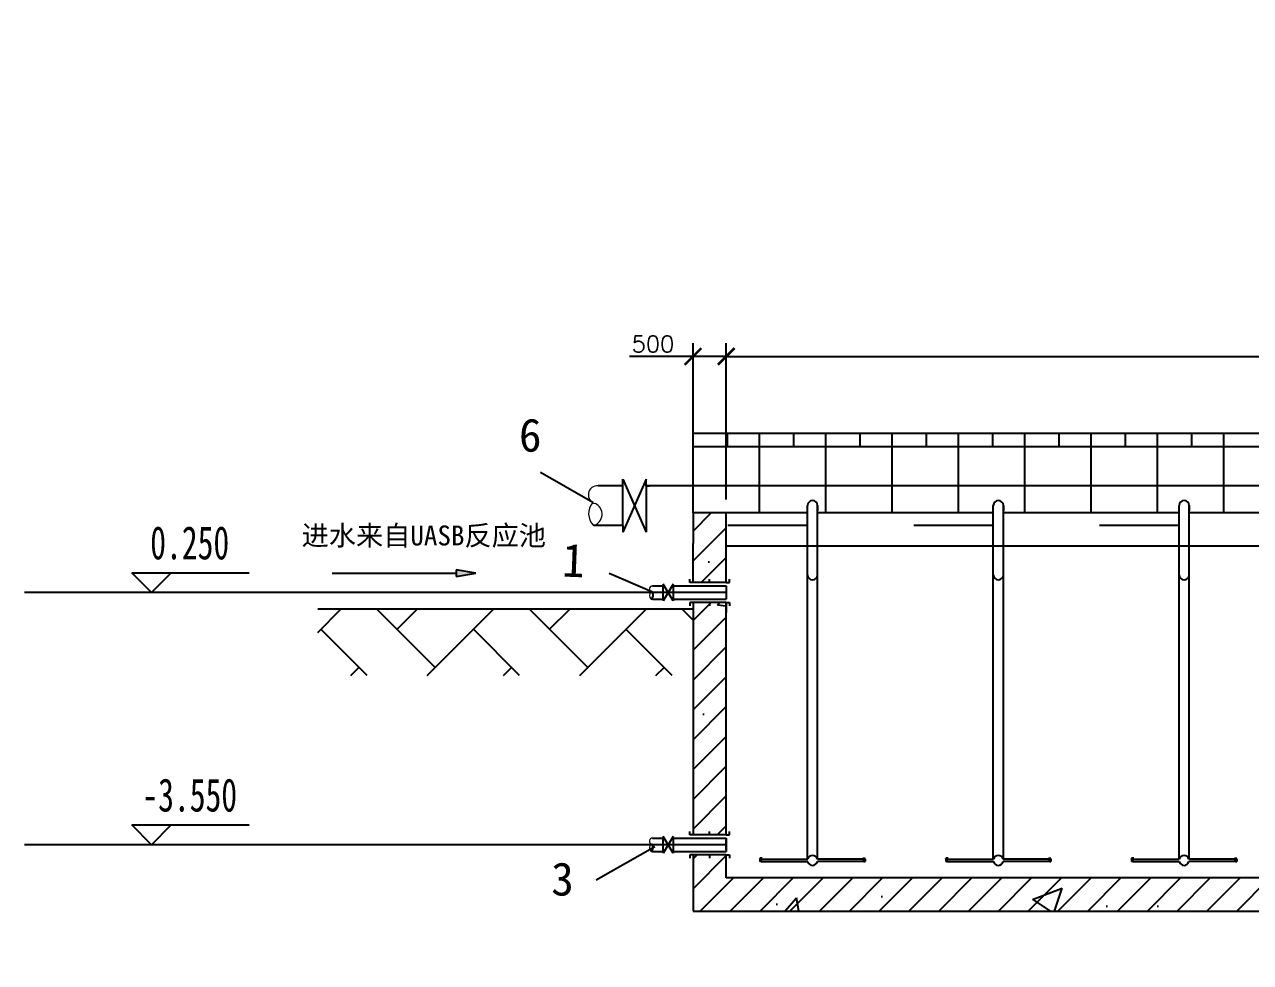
# Model space of a CAD drawing. Header units: millimetres. Extents: x 279 to 2876, y -494 to 1800.
# Drawn here: x 817.9 to 1002.6, y -282.8 to -141.5 of the extents above; entities that cross this region are included whole.
import ezdxf

# ---------------------------------------------------------------- set-up
doc = ezdxf.new("R2010")
doc.units = ezdxf.units.MM
doc.linetypes.add('ACAD_ISO03W100', pattern=[30, 12, -18])
doc.layers.add('图层2', color=5, linetype='Continuous', lineweight=25, plot=False)
doc.styles.get("Standard").update_dxf_attribs({"font": 'txt', "bigfont": 'gbcbig.shx'})
doc.dimstyles.new('副本 ISO-25', dxfattribs={"dimtxt": 2.5, "dimasz": 2.5, "dimexe": 2, "dimexo": 2, "dimtad": 1, "dimlfac": 100, "dimtxsty": 'Standard', "dimblk": 'ARCHTICK', "dimcen": 2.5, "dimadec": 0, "dimazin": 0, "dimtfac": 1, "dimtmove": 0, "dimatfit": 3, "dimfxl": 1, "dimarcsym": 0})

# ---------------------------------------------------------------- blocks, each defined once
blk = doc.blocks.new('_ArchTick')
at = {"color": 0, "linetype": 'ByBlock', "const_width": 0.15}
blk.add_lwpolyline([(-0.5, -0.5), (0.5, 0.5)], dxfattribs=at)
blk = doc.blocks.new('*D53')
at = {"layer": '图层2', "color": 0, "lineweight": -2, "transparency": 16777216}
for p, q in [((923.64, -213.05), (923.64, -189.48)), ((1173.64, -213.05), (1173.64, -189.48)), ((923.64, -191.48), (1173.64, -191.48))]:
    blk.add_line(p, q, dxfattribs=at)
at = {"layer": '图层2', "color": 0, "lineweight": -2, "transparency": 16777216, "xscale": 2.5, "yscale": 2.5, "zscale": 2.5, "rotation": 180}
blk.add_blockref('_ArchTick', (923.64, -191.48), dxfattribs=at)
at = {"layer": '图层2', "color": 0, "lineweight": -2, "transparency": 16777216, "xscale": 2.5, "yscale": 2.5, "zscale": 2.5}
blk.add_blockref('_ArchTick', (1173.64, -191.48), dxfattribs=at)
at = {"layer": '图层2', "color": 0, "transparency": 16777216, "insert": (1048.64, -189.6), "char_height": 2.5, "attachment_point": 5}
blk.add_mtext('25000', dxfattribs=at)
blk = doc.blocks.new('*D55')
at = {"layer": '图层2', "color": 0, "lineweight": -2, "transparency": 16777216}
for p, q in [((918.64, -213.05), (918.64, -189.48)), ((923.64, -213.05), (923.64, -189.48)), ((918.64, -191.48), (909.06, -191.48)), ((923.64, -191.48), (918.64, -191.48))]:
    blk.add_line(p, q, dxfattribs=at)
at = {"layer": '图层2', "color": 0, "lineweight": -2, "transparency": 16777216, "xscale": 2.5, "yscale": 2.5, "zscale": 2.5, "rotation": 180}
blk.add_blockref('_ArchTick', (918.64, -191.48), dxfattribs=at)
at = {"layer": '图层2', "color": 0, "lineweight": -2, "transparency": 16777216, "xscale": 2.5, "yscale": 2.5, "zscale": 2.5}
blk.add_blockref('_ArchTick', (923.64, -191.48), dxfattribs=at)
at = {"layer": '图层2', "color": 0, "transparency": 16777216, "insert": (912.6, -189.6), "char_height": 2.5, "attachment_point": 5}
blk.add_mtext('500', dxfattribs=at)

msp = doc.modelspace()

# ---------------------------------------------------------------- hatches: boundary and pattern name
h = msp.add_hatch()
h.set_pattern_fill('ANSI31', color=256, style=0)
h.set_pattern_definition([(45, (299.2907, -738.3604), (-2.245064, 2.245064), [])])
h.paths.add_polyline_path([(870.56582, -12.1404), (865.56582, -12.1404), (865.56582, -64.4904), (870.56582, -64.4904)])
h.paths.add_polyline_path([(995.56582, -20.50611), (995.56582, -19.00611), (995.56582, -12.1404), (990.56582, -12.1404), (990.56582, -19.00611), (990.56582, -20.50611), (990.56582, -64.4904), (995.56582, -64.4904)])
h.paths.add_polyline_path([(983.11159, -67.1404), (940.97083, -67.1404), (942.74642, -72.1404), (985.68478, -72.1404)])
h.paths.add_polyline_path([(995.56582, -64.4904), (990.56582, -64.4904), (990.56582, -67.1404), (983.11159, -67.1404), (985.68478, -72.1404), (995.56582, -72.1404)])
h.paths.add_polyline_path([(940.97083, -67.1404), (930.56582, -67.1404), (930.56582, -72.1404), (942.74642, -72.1404)])
h.paths.add_polyline_path([(930.56582, -67.1404), (881.41478, -67.1404), (883.98797, -72.1404), (930.56582, -72.1404)])
h.paths.add_polyline_path([(881.41478, -67.1404), (870.56582, -67.1404), (870.56582, -64.4904), (865.56582, -64.4904), (865.56582, -72.1404), (883.98797, -72.1404)])
h.paths.add_polyline_path([(1068.5659, -67.1404), (1008.5659, -67.1404), (1008.5659, -64.4904), (1003.5659, -64.4904), (1003.5659, -72.1404), (1068.5659, -72.1404)])
h.paths.add_polyline_path([(1008.5659, -20.50611), (1008.5659, -19.00611), (1008.5659, -12.1404), (1003.5659, -12.1404), (1003.5659, -19.00611), (1003.5659, -20.50611), (1003.5659, -64.4904), (1008.5659, -64.4904)])
h.paths.add_polyline_path([(1133.5659, -12.1404), (1128.5659, -12.1404), (1128.5659, -64.4904), (1133.5659, -64.4904)])
h.paths.add_polyline_path([(1068.5659, -67.1404), (1068.5659, -72.1404), (1133.5659, -72.1404), (1133.5659, -64.4904), (1128.5659, -64.4904), (1128.5659, -67.1404)])
h.paths.add_polyline_path([(1263.5659, -64.4904), (1258.5659, -64.4904), (1258.5659, -67.1404), (1198.5659, -67.1404), (1198.5659, -72.1404), (1263.5659, -72.1404)])
h.paths.add_polyline_path([(1198.5659, -67.1404), (1138.5659, -67.1404), (1138.5659, -64.4904), (1133.5659, -64.4904), (1133.5659, -72.1404), (1198.5659, -72.1404)])
h.paths.add_polyline_path([(1138.5659, -12.1404), (1133.5659, -12.1404), (1133.5659, -64.4904), (1138.5659, -64.4904)])
h.paths.add_polyline_path([(1263.5659, -20.50611), (1263.5659, -19.00611), (1263.5659, -12.1404), (1258.5659, -12.1404), (1258.5659, -19.00611), (1258.5659, -20.50611), (1258.5659, -64.4904), (1263.5659, -64.4904)])
h.paths.add_polyline_path([(1276.56598, -20.50611), (1276.56598, -19.00611), (1276.56598, -12.1404), (1271.56598, -12.1404), (1271.56598, -19.00611), (1271.56598, -20.50611), (1271.56598, -64.4904), (1276.56598, -64.4904)])
h.paths.add_polyline_path([(1336.56598, -67.1404), (1276.56598, -67.1404), (1276.56598, -64.4904), (1271.56598, -64.4904), (1271.56598, -72.1404), (1336.56598, -72.1404)])
h.paths.add_polyline_path([(1401.56598, -67.1404), (1396.56598, -67.1404), (1336.56598, -67.1404), (1336.56598, -72.1404), (1401.56598, -72.1404)])
h.paths.add_polyline_path([(1401.56598, -30.1404), (1396.56598, -30.1404), (1396.56598, -64.4904), (1401.56598, -64.4904)])
h.paths.add_polyline_path([(1401.56598, -12.1404), (1396.56598, -12.1404), (1396.56598, -30.1404), (1401.56598, -30.1404)])
h.paths.add_polyline_path([(1178.64104, -215.05328), (1173.64104, -215.05328), (1173.64104, -238.25328), (1178.64104, -238.25328)])
h.paths.add_polyline_path([(1178.64104, -241.25328), (1173.64104, -241.25328), (1173.64104, -263.05328), (1178.64104, -263.05328)])
h.paths.add_polyline_path([(1178.64104, -270.05328), (1173.64104, -270.05328), (923.64104, -270.05328), (923.64104, -266.55328), (918.64104, -266.55328), (918.64104, -275.07285), (928.64104, -275.07285), (928.64104, -275.05328), (1178.64104, -275.05328)])
h.paths.add_polyline_path([(923.64104, -228.55328), (918.64104, -228.55328), (918.64104, -263.55328), (923.64104, -263.55328)])
h.paths.add_polyline_path([(923.64104, -216.94935), (918.64104, -216.94935), (918.64104, -219.66899), (918.64104, -225.55328), (923.64104, -225.55328), (923.64104, -220.05328)])
h.paths.add_polyline_path([(923.64104, -215.05328), (918.64104, -215.05328), (918.64104, -216.94935), (923.64104, -216.94935)])
h = msp.add_hatch()
h.set_pattern_fill('AR-CONC', color=256, scale=0.25, style=0)
h.set_pattern_definition([(50, (299.29, -738.36), (45.5462, -3.9848), [4.7625, -52.3875]), (355, (299.29, -738.36), (-8.8107, 47.7642), [3.81, -41.91]), (100.451, (303.086, -738.692), (36.7356, 43.7792), [4.0475, -44.5225]), (46.184, (299.29, -725.66), (67.7698, -10.5106), [7.1437, -78.5812]), (96.6356, (304.94, -726.536), (59.351, 61.8564), [6.0713, -66.7837]), (351.184, (299.29, -725.66), (59.351, 61.8563), [5.715, -62.865]), (21, (305.64, -728.835), (37.9037, -25.5664), [4.7625, -52.3875]), (326, (305.64, -728.835), (15.4505, 46.047), [3.81, -41.91]), (71.4514, (308.8, -730.966), (53.3541, 20.4807), [4.0475, -44.5225]), (37.5, (299.29, -738.36), (0.77215, 21.13876), [0, -41.402, 0, -42.545, 0, -42.06875]), (7.5, (299.29, -738.36), (16.7049, 25.04514), [0, -24.257, 0, -40.4495, 0, -16.03375]), (327.5, (285.13, -738.36), (33.89765, -1.43219), [0, -15.875, 0, -49.53, 0, -65.7225]), (317.5, (278.78, -738.36), (37.0323, 6.3566), [0, -20.6375, 0, -32.893, 0, -46.6725])])
h.paths.add_polyline_path([(865.56582, -64.4904), (870.56582, -64.4904), (870.56582, -12.1404), (865.56582, -12.1404)])
h.paths.add_polyline_path([(865.56582, -72.1404), (977.14366, -72.1404), (979.71685, -67.1404), (870.56582, -67.1404), (870.56582, -64.4904), (865.56582, -64.4904)])
h.paths.add_polyline_path([(979.71685, -67.1404), (930.56582, -67.1404), (930.56582, -72.1404), (977.14366, -72.1404)], flags=16)
h.paths.add_polyline_path([(930.56582, -67.1404), (930.56582, -72.1404), (942.74642, -72.1404), (940.97083, -67.1404)], flags=0)
h.paths.add_polyline_path([(940.97083, -67.1404), (878.02004, -67.1404), (875.44685, -72.1404), (942.74642, -72.1404)], flags=16)
h.paths.add_polyline_path([(878.02004, -67.1404), (875.44685, -72.1404), (995.56582, -72.1404), (995.56582, -64.4904), (990.56582, -64.4904), (990.56582, -67.1404)])
h.paths.add_polyline_path([(990.56582, -64.4904), (995.56582, -64.4904), (995.56582, -20.50611), (995.56582, -19.00611), (995.56582, -12.1404), (990.56582, -12.1404), (990.56582, -19.00611), (990.56582, -20.50611)])
h.paths.add_polyline_path([(1003.5659, -64.4904), (1008.5659, -64.4904), (1008.5659, -20.50611), (1008.5659, -19.00611), (1008.5659, -12.1404), (1003.5659, -12.1404), (1003.5659, -19.00611), (1003.5659, -20.50611)])
h.paths.add_polyline_path([(1008.5659, -67.1404), (1008.5659, -64.4904), (1003.5659, -64.4904), (1003.5659, -72.1404), (1068.5659, -72.1404), (1068.5659, -67.1404)])
h.paths.add_polyline_path([(1068.5659, -67.1404), (1068.5659, -72.1404), (1133.5659, -72.1404), (1133.5659, -64.4904), (1128.5659, -64.4904), (1128.5659, -67.1404)])
h.paths.add_polyline_path([(1128.5659, -64.4904), (1133.5659, -64.4904), (1133.5659, -12.1404), (1128.5659, -12.1404)])
h.paths.add_polyline_path([(1133.5659, -64.4904), (1138.5659, -64.4904), (1138.5659, -12.1404), (1133.5659, -12.1404)])
h.paths.add_polyline_path([(1138.5659, -67.1404), (1138.5659, -64.4904), (1133.5659, -64.4904), (1133.5659, -72.1404), (1198.5659, -72.1404), (1198.5659, -67.1404)])
h.paths.add_polyline_path([(1263.5659, -72.1404), (1263.5659, -64.4904), (1258.5659, -64.4904), (1258.5659, -67.1404), (1198.5659, -67.1404), (1198.5659, -72.1404)])
h.paths.add_polyline_path([(1258.5659, -64.4904), (1263.5659, -64.4904), (1263.5659, -20.50611), (1263.5659, -19.00611), (1263.5659, -12.1404), (1258.5659, -12.1404), (1258.5659, -19.00611), (1258.5659, -20.50611)])
h.paths.add_polyline_path([(1271.56598, -64.4904), (1276.56598, -64.4904), (1276.56598, -20.50611), (1276.56598, -19.00611), (1276.56598, -12.1404), (1271.56598, -12.1404), (1271.56598, -19.00611), (1271.56598, -20.50611)])
h.paths.add_polyline_path([(1336.56598, -72.1404), (1336.56598, -67.1404), (1276.56598, -67.1404), (1276.56598, -64.4904), (1271.56598, -64.4904), (1271.56598, -72.1404)])
h.paths.add_polyline_path([(1401.56598, -72.1404), (1401.56598, -67.1404), (1396.56598, -67.1404), (1336.56598, -67.1404), (1336.56598, -72.1404)])
h.paths.add_polyline_path([(1401.56598, -30.1404), (1396.56598, -30.1404), (1396.56598, -64.4904), (1401.56598, -64.4904)])
h.paths.add_polyline_path([(1396.56598, -30.1404), (1401.56598, -30.1404), (1401.56598, -12.1404), (1396.56598, -12.1404)])
h.paths.add_polyline_path([(923.64104, -228.55328), (918.64104, -228.55328), (918.64104, -263.55328), (923.64104, -263.55328)])
h.paths.add_polyline_path([(918.64104, -225.55328), (923.64104, -225.55328), (923.64104, -220.05328), (923.64104, -216.94935), (918.64104, -216.94935), (918.64104, -219.66899)])
h.paths.add_polyline_path([(923.64104, -216.94935), (923.64104, -215.05328), (918.64104, -215.05328), (918.64104, -216.94935)])
h.paths.add_polyline_path([(923.64104, -270.05328), (923.64104, -266.55328), (918.64104, -266.55328), (918.64104, -275.07285), (1178.64104, -275.07285), (1178.64104, -270.05328), (1173.64104, -270.05328)])
h.paths.add_polyline_path([(1178.64104, -241.25328), (1173.64104, -241.25328), (1173.64104, -263.05328), (1178.64104, -263.05328)])
h.paths.add_polyline_path([(1178.64104, -215.05328), (1173.64104, -215.05328), (1173.64104, -238.25328), (1178.64104, -238.25328)])
at = {"lineweight": -2}
msp.add_hatch(color=256, dxfattribs=at).paths.add_polyline_path([(882.91988, -224.64502), (885.91988, -224.14502), (882.91988, -223.64502)])
h = msp.add_hatch()
h.set_pattern_fill('AR-HBONE', color=256, scale=0.08, style=0)
h.set_pattern_definition([(45, (299.291, -738.3604), (1e-15, 11.49473), [24.384, -8.128]), (135, (305.038, -732.613), (1e-15, 11.49473), [24.384, -8.128])])
h.paths.add_polyline_path([(918.64104, -229.55328), (862.07913, -229.55328), (862.07913, -239.55328), (918.64104, -239.55328)])
h.paths.add_polyline_path([(1270.90105, -230.05328), (1178.64104, -230.05328), (1178.64104, -238.75328), (1181.83104, -238.75328), (1181.83104, -238.50328), (1182.46104, -239.55328), (1182.70104, -239.55328), (1183.33104, -238.50328), (1183.33104, -238.75328), (1184.83104, -238.75328, -0.731989717), (1185.16542, -239.55328), (1254.93996, -239.55328), (1252.169, -236.75328), (1258.10677, -236.75328), (1255.33581, -239.55328), (1270.90105, -239.55328)])
h.paths.add_polyline_path([(1252.18847, -228.49447), (1269.62847, -228.49447), (1269.62847, -236.08019), (1252.18847, -236.08019)], flags=9)
h.paths.add_polyline_path([(1189.44846, -227.26388), (1194.77703, -227.26388), (1194.77703, -234.76388), (1189.44846, -234.76388)], flags=9)
at = {"layer": '图层2'}
h = msp.add_hatch(dxfattribs=at)
h.set_pattern_fill('AR-CONC', color=256, style=0)
h.set_pattern_definition([(130, (1806.54, -900.2), (-182.185, -15.94), [19.05, -209.55]), (185, (1806.54, -900.2), (35.243, 191.057), [15.24, -167.64]), (79.549, (1791.36, -901.52), (-146.943, 175.117), [16.19, -178.09]), (133.816, (1806.54, -849.4), (-271.08, -42.042), [28.575, -314.325]), (83.364, (1783.95, -852.9), (-237.404, 247.426), [24.285, -267.135]), (188.816, (1806.54, -849.4), (-237.405, 247.425), [22.86, -251.46]), (159, (1781.14, -862.1), (-151.615, -102.266), [19.05, -209.55]), (214, (1781.14, -862.1), (-61.802, 184.188), [15.24, -167.64]), (108.549, (1768.5, -870.62), (-213.416, 81.923), [16.19, -178.09]), (142.5, (1806.54, -900.194), (-3.0886, 84.555), [0, -165.608, 0, -170.18, 0, -168.275]), (172.5, (1806.54, -900.19), (-66.82, 100.1806), [0, -97.028, 0, -161.798, 0, -64.135]), (212.5, (1863.184, -900.194), (-135.5906, -5.7287), [0, -63.5, 0, -198.12, 0, -262.89]), (222.5, (1888.58, -900.2), (-148.129, 25.426), [0, -82.55, 0, -131.572, 0, -186.69])])
h.paths.add_polyline_path([(918.64104, -270.05328), (918.64104, -225.66899), (923.64104, -225.66899), (923.64104, -230.05328), (923.64104, -270.05328), (1173.64104, -270.05328), (1173.64104, -215.05328), (1178.64104, -215.05328), (1178.64104, -275.05328), (928.64104, -275.05328), (928.64104, -275.07285), (923.64104, -275.07285), (918.64104, -275.07285)])
h.paths.add_polyline_path([(923.64104, -225.66899), (918.64104, -225.66899), (918.64104, -219.66899), (923.64104, -219.66899)])
h.paths.add_polyline_path([(918.64104, -219.66899), (918.64104, -215.05328), (923.64104, -215.05328), (923.64104, -219.66899)])
h.paths.add_polyline_path([(1106.6786, -488.60427), (1106.6786, -441.96999), (1111.6786, -441.96999), (1111.6786, -493.60427), (981.6786, -493.60427), (981.6786, -433.60427), (986.6786, -433.60427), (986.6786, -488.60427)])
h.paths.add_polyline_path([(1106.6786, -433.60427), (1111.6786, -433.60427), (1111.6786, -440.46999), (1106.6786, -440.46999)], flags=17)

# ---------------------------------------------------------------- linework, layer by layer
at = {"lineweight": -2}
for p, q in [((918.64104, -215.05328), (918.64104, -203.05328)), ((923.77674, -203.05328), (923.77674, -205.05328)), ((928.64104, -215.05328), (928.64104, -203.05328)), ((933.77674, -203.05328), (933.77674, -205.05328)), ((938.64104, -215.05328), (938.64104, -203.05328)), ((943.77674, -203.05328), (943.77674, -205.05328)), ((948.64104, -215.05328), (948.64104, -203.05328)), ((953.77674, -203.05328), (953.77674, -205.05328)), ((958.64104, -215.05328), (958.64104, -203.05328)), ((963.77674, -203.05328), (963.77674, -205.05328)), ((968.64104, -215.05328), (968.64104, -203.05328)), ((973.77674, -203.05328), (973.77674, -205.05328)), ((978.64104, -215.05328), (978.64104, -203.05328)), ((983.77674, -203.05328), (983.77674, -205.05328)), ((988.64104, -215.05328), (988.64104, -203.05328)), ((993.77674, -203.05328), (993.77674, -205.05328)), ((998.64104, -215.05328), (998.64104, -203.05328)), ((864.26734, -224.14502), (882.91988, -224.14502)), ((882.91988, -223.64502), (882.91988, -224.64502)), ((885.91988, -224.14502), (882.91988, -223.64502)), ((882.91988, -224.64502), (885.91988, -224.14502))]:
    msp.add_line(p, q, dxfattribs=at)
for p, q in [((918.64104, -203.05328), (1008.64104, -203.05328)), ((918.64104, -205.05328), (1008.64104, -205.05328)), ((903.54561, -213.49455), (895.66701, -208.96056)), ((923.64104, -215.05328), (918.64104, -215.05328)), ((918.64104, -215.05328), (918.64104, -219.66899)), ((935.89104, -215.05328), (923.64104, -215.05328)), ((923.64104, -220.05328), (923.64104, -215.05328)), ((963.89104, -215.05328), (937.41233, -215.05328)), ((991.89104, -215.05328), (965.41233, -215.05328)), ((1019.89104, -215.05328), (993.41233, -215.05328)), ((918.64104, -225.55328), (918.64104, -219.66899)), ((1173.64104, -220.05328), (923.64104, -220.05328)), ((923.64104, -225.55328), (923.64104, -220.05328)), ((912.40345, -226.94946), (906.00278, -224.16306)), ((921.14104, -225.55328), (921.14104, -225.05328)), ((923.64104, -227.05328), (817.88574, -227.05328)), ((912.54604, -226.05328), (914.14104, -226.05328)), ((914.14104, -225.80328), (914.14104, -226.05328)), ((915.64104, -225.80328), (914.14104, -228.30328)), ((915.64104, -228.30328), (914.14104, -225.80328)), ((914.14104, -228.05328), (914.14104, -226.05328)), ((915.64104, -226.05328), (915.64104, -225.80328)), ((915.64104, -226.05328), (915.64104, -228.05328)), ((915.64104, -226.05328), (918.64104, -226.05328)), ((918.64104, -226.05328), (923.64104, -226.05328)), ((923.64104, -226.05328), (923.64104, -228.05328)), ((912.54604, -228.05328), (914.14104, -228.05328)), ((914.14104, -228.05328), (914.14104, -228.30328)), ((915.64104, -228.05328), (915.64104, -228.30328)), ((915.64104, -228.05328), (918.64104, -228.05328)), ((918.64104, -228.05328), (923.64104, -228.05328)), ((918.64104, -228.55328), (918.64104, -263.55328)), ((921.14104, -228.55328), (921.14104, -229.05328)), ((923.64104, -228.55328), (923.64104, -230.05328)), ((923.64104, -263.55328), (923.64104, -228.55328)), ((918.64104, -229.55328), (862.07913, -229.55328)), ((912.54604, -264.05328), (914.14104, -264.05328)), ((914.14104, -263.80328), (914.14104, -264.05328)), ((915.64104, -263.80328), (914.14104, -266.30328)), ((915.64104, -266.30328), (914.14104, -263.80328)), ((914.14104, -266.05328), (914.14104, -264.05328)), ((915.64104, -264.05328), (915.64104, -263.80328)), ((915.64104, -264.05328), (915.64104, -266.05328)), ((915.64104, -264.05328), (918.64104, -264.05328)), ((915.64104, -264.30328), (915.64104, -264.11578)), ((918.64104, -264.05328), (923.64104, -264.05328)), ((921.14104, -263.55328), (921.14104, -263.05328)), ((923.64104, -264.05328), (923.64104, -266.05328)), ((923.64104, -265.05328), (817.88574, -265.05328)), ((912.855, -265.3641), (904.0549, -270.39265)), ((912.54604, -266.05328), (914.14104, -266.05328)), ((914.14104, -266.05328), (914.14104, -266.30328)), ((915.64104, -264.30328), (915.64104, -265.80328)), ((915.64104, -265.80328), (915.64104, -265.99078)), ((915.64104, -266.05328), (915.64104, -266.30328)), ((915.64104, -266.05328), (918.64104, -266.05328)), ((918.64104, -266.05328), (923.64104, -266.05328)), ((923.64104, -265.80328), (923.64104, -264.30328)), ((918.64104, -266.55328), (918.64104, -275.07285)), ((921.14104, -266.55328), (921.14104, -267.05328)), ((923.64104, -270.05328), (923.64104, -266.55328)), ((1173.64104, -270.05328), (923.64104, -270.05328)), ((918.64104, -275.07285), (1178.64104, -275.07285))]:
    msp.add_line(p, q)
at = {"lineweight": 0}
for p, q in [((918.64104, -219.66899), (918.64104, -215.05328)), ((918.64104, -215.05328), (923.64104, -215.05328)), ((923.64104, -219.66899), (923.64104, -215.05328)), ((923.64104, -215.05328), (923.64104, -219.66899)), ((918.64104, -263.55328), (918.64104, -228.55328)), ((923.64104, -263.55328), (923.64104, -228.55328)), ((923.64104, -228.55328), (923.64104, -263.55328)), ((923.64104, -265.80328), (923.64104, -264.30328)), ((923.64104, -264.30328), (923.64104, -265.80328)), ((918.64104, -270.05328), (918.64104, -266.55328)), ((923.64104, -270.05328), (923.64104, -266.55328)), ((923.64104, -266.55328), (923.64104, -270.05328)), ((918.64104, -275.07285), (918.64104, -270.05328)), ((1173.64104, -270.05328), (923.64104, -270.05328)), ((923.64104, -275.07285), (918.64104, -275.07285)), ((933.64104, -275.07285), (923.64104, -275.07285)), ((928.64104, -275.05328), (1178.64104, -275.05328))]:
    msp.add_line(p, q, dxfattribs=at)
at = {"lineweight": 25}
for p, q in [((834.04378, -224.05328), (843.72784, -224.05328)), ((837.01267, -227.05328), (834.04378, -224.05328)), ((837.01267, -227.05328), (839.98155, -224.05328)), ((843.72784, -224.05328), (848.72784, -224.05328)), ((848.72784, -224.05328), (851.72784, -224.05328)), ((834.04378, -262.05328), (843.72784, -262.05328)), ((837.01267, -265.05328), (834.04378, -262.05328)), ((837.01267, -265.05328), (839.98155, -262.05328)), ((843.72784, -262.05328), (848.72784, -262.05328)), ((848.72784, -262.05328), (851.72784, -262.05328))]:
    msp.add_line(p, q, dxfattribs=at)
at = {"color": 5, "lineweight": 0}
for centre, radius, start, end in [((904.2253, -212.30982), 1.36586, 84.9089109, 257.009705), ((905.37675, -215.16583), 2.47916, 137.6134, 226.0054018), ((903.14969, -215.24431), 1.77826, 286.4999627, 64.3921867)]:
    msp.add_arc(centre, radius, start, end, dxfattribs=at)
at = {"lineweight": 0}
for centre, radius, start, end in [((912.50569, -226.50629), 0.45481, 84.9089109, 257.009705), ((912.8891, -227.45729), 0.82552, 137.6134, 226.2166224), ((912.50569, -264.50629), 0.45481, 84.9089109, 257.009705), ((912.8891, -265.45729), 0.82552, 137.6134, 226.2166224)]:
    msp.add_arc(centre, radius, start, end, dxfattribs=at)
at = {"layer": '图层2'}
for p, q in [((908.07221, -210.44935), (908.07221, -209.94935)), ((911.57221, -209.94935), (908.07221, -217.94935)), ((908.07221, -209.94935), (911.57221, -217.94935)), ((908.07221, -210.94935), (908.07221, -210.44935)), ((911.57221, -210.94935), (911.57221, -209.94935)), ((908.07221, -210.94935), (904.3465, -210.94935)), ((908.07221, -216.94935), (908.07221, -210.94935)), ((911.57221, -210.94935), (912.07221, -210.94935)), ((911.57221, -210.94935), (911.57221, -216.94935)), ((1161.41233, -210.94935), (911.57221, -210.94935)), ((935.89104, -220.05328), (935.89104, -213.94935)), ((937.41233, -220.05328), (937.41233, -213.94935)), ((937.41233, -213.94935), (937.41233, -214.69935)), ((963.89104, -220.05328), (963.89104, -213.94935)), ((965.41233, -220.05328), (965.41233, -213.94935)), ((965.41233, -213.94935), (965.41233, -214.69935)), ((991.89104, -220.05328), (991.89104, -213.94935)), ((993.41233, -220.05328), (993.41233, -213.94935)), ((993.41233, -213.94935), (993.41233, -214.69935)), ((908.07221, -216.94935), (903.65474, -216.94935)), ((908.07221, -216.94935), (908.07221, -217.94935)), ((911.57221, -216.94935), (911.57221, -217.94935)), ((935.89104, -267.22828), (935.89104, -220.05328)), ((937.41233, -267.22828), (937.41233, -220.05328)), ((963.89104, -267.22828), (963.89104, -220.05328)), ((965.41233, -267.22828), (965.41233, -220.05328)), ((991.89104, -267.22828), (991.89104, -220.05328)), ((993.41233, -267.22828), (993.41233, -220.05328)), ((918.14104, -225.55328), (918.14104, -225.05328)), ((924.14104, -225.55328), (924.14104, -225.05328)), ((937.41233, -225.11016), (937.41233, -223.61016)), ((965.41233, -225.11016), (965.41233, -223.61016)), ((993.41233, -225.11016), (993.41233, -223.61016)), ((918.64104, -225.55328), (918.14104, -225.55328)), ((923.64104, -225.55328), (918.64104, -225.55328)), ((923.64104, -225.55328), (924.14104, -225.55328)), ((918.64104, -228.55328), (918.14104, -228.55328)), ((918.14104, -228.55328), (918.14104, -229.05328)), ((923.64104, -228.55328), (918.64104, -228.55328)), ((923.64104, -228.55328), (924.14104, -228.55328)), ((924.14104, -228.55328), (924.14104, -229.05328)), ((918.14104, -263.55328), (918.14104, -263.05328)), ((918.64104, -263.55328), (918.14104, -263.55328)), ((923.64104, -263.55328), (918.64104, -263.55328)), ((923.64104, -263.55328), (924.14104, -263.55328)), ((924.14104, -263.55328), (924.14104, -263.05328)), ((918.64104, -266.55328), (918.14104, -266.55328)), ((918.14104, -266.55328), (918.14104, -267.05328)), ((923.64104, -266.55328), (918.64104, -266.55328)), ((923.64104, -266.55328), (924.14104, -266.55328)), ((924.14104, -266.55328), (924.14104, -267.05328)), ((929.06604, -267.05328), (928.71604, -267.05328)), ((928.89104, -267.40328), (928.71604, -267.05328)), ((928.80354, -267.22828), (928.71604, -267.22828)), ((928.71604, -267.22828), (928.71604, -267.57828)), ((928.89104, -267.57828), (928.71604, -267.57828)), ((928.89104, -267.40328), (929.06604, -267.05328)), ((928.89104, -267.57828), (935.91175, -267.57828)), ((928.97854, -267.22828), (935.91175, -267.22828)), ((944.30354, -267.22828), (937.37034, -267.22828)), ((944.39104, -267.57828), (937.37034, -267.57828)), ((944.21604, -267.05328), (944.56604, -267.05328)), ((944.39104, -267.40328), (944.21604, -267.05328)), ((944.39104, -267.40328), (944.56604, -267.05328)), ((944.39104, -267.57828), (944.56604, -267.57828)), ((944.47854, -267.22828), (944.56604, -267.22828)), ((944.56604, -267.22828), (944.56604, -267.57828)), ((957.06604, -267.05328), (956.71604, -267.05328)), ((956.89104, -267.40328), (956.71604, -267.05328)), ((956.80354, -267.22828), (956.71604, -267.22828)), ((956.71604, -267.22828), (956.71604, -267.57828)), ((956.89104, -267.57828), (956.71604, -267.57828)), ((956.89104, -267.40328), (957.06604, -267.05328)), ((956.89104, -267.57828), (963.91175, -267.57828)), ((956.97854, -267.22828), (963.91175, -267.22828)), ((972.30354, -267.22828), (965.37034, -267.22828)), ((972.39104, -267.57828), (965.37034, -267.57828)), ((972.21604, -267.05328), (972.56604, -267.05328)), ((972.39104, -267.40328), (972.21604, -267.05328)), ((972.39104, -267.40328), (972.56604, -267.05328)), ((972.39104, -267.57828), (972.56604, -267.57828)), ((972.47854, -267.22828), (972.56604, -267.22828)), ((972.56604, -267.22828), (972.56604, -267.57828)), ((985.06604, -267.05328), (984.71604, -267.05328)), ((984.89104, -267.40328), (984.71604, -267.05328)), ((984.80354, -267.22828), (984.71604, -267.22828)), ((984.71604, -267.22828), (984.71604, -267.57828)), ((984.89104, -267.57828), (984.71604, -267.57828)), ((984.89104, -267.40328), (985.06604, -267.05328)), ((984.89104, -267.57828), (991.91175, -267.57828)), ((984.97854, -267.22828), (991.91175, -267.22828)), ((1000.30354, -267.22828), (993.37034, -267.22828)), ((1000.39104, -267.57828), (993.37034, -267.57828)), ((1000.21604, -267.05328), (1000.56604, -267.05328)), ((1000.39104, -267.40328), (1000.21604, -267.05328)), ((1000.39104, -267.40328), (1000.56604, -267.05328)), ((1000.39104, -267.57828), (1000.56604, -267.57828)), ((1000.47854, -267.22828), (1000.56604, -267.22828)), ((1000.56604, -267.22828), (1000.56604, -267.57828))]:
    msp.add_line(p, q, dxfattribs=at)
at = {"layer": '图层2', "linetype": 'ACAD_ISO03W100'}
for p, q in [((935.89104, -216.94935), (911.57221, -216.94935)), ((963.89104, -216.94935), (937.41233, -216.94935)), ((991.89104, -216.94935), (965.41233, -216.94935)), ((1019.89104, -216.94935), (993.41233, -216.94935))]:
    msp.add_line(p, q, dxfattribs=at)
at = {"layer": '图层2', "color": 0}
for p, q in [((912.54604, -228.05328), (912.3179, -228.05328)), ((912.54604, -266.05328), (912.3179, -266.05328))]:
    msp.add_line(p, q, dxfattribs=at)
at = {"layer": '图层2'}
for centre, radius, start, end in [((936.65169, -213.94935), 0.76065, 0, 180), ((964.65169, -213.94935), 0.76065, 0, 180), ((992.65169, -213.94935), 0.76065, 0, 180), ((936.65169, -224.36016), 0.76065, 180, 0), ((964.65169, -224.36016), 0.76065, 180, 0), ((992.65169, -224.36016), 0.76065, 180, 0), ((936.64104, -267.40328), 0.75, 13.4933988, 166.5066012), ((936.64104, -267.40328), 0.75, 193.4933988, 346.5066012), ((964.64104, -267.40328), 0.75, 13.4933988, 166.5066012), ((964.64104, -267.40328), 0.75, 193.4933988, 346.5066012), ((992.64104, -267.40328), 0.75, 13.4933988, 166.5066012), ((992.64104, -267.40328), 0.75, 193.4933988, 346.5066012)]:
    msp.add_arc(centre, radius, start, end, dxfattribs=at)
at = {"layer": '图层2', "color": 0}
for centre in [(911.92632, -227.4677), (911.92632, -265.4677)]:
    msp.add_arc(centre, 0.70444, 303.7704323, 47.3653442, dxfattribs=at)

# ---------------------------------------------------------------- texts
at = {"lineweight": 0, "char_height": 5, "width": 30, "attachment_point": 5}
for s, insert in [('{\\fFangSong|b0|i0|c134|p49;6}', (894.09932, -203.36271)), ('{\\fFangSong|b0|i0|c134|p49;3}', (898.96463, -270.24384))]:
    msp.add_mtext(s, dxfattribs=dict(at, insert=insert))
at = {"lineweight": 25, "char_height": 5, "width": 30, "attachment_point": 2}
for s, insert in [('{\\fFangSong|b0|i0|c134|p49;\\W0.7;0.250}', (842.78325, -217.04447)), ('{\\fFangSong|b0|i0|c134|p49;\\W0.7;-3.550}', (842.78325, -255.04447))]:
    msp.add_mtext(s, dxfattribs=dict(at, insert=insert))
at = {"lineweight": -2, "insert": (859.65985, -216.94935), "char_height": 3, "width": 43.9948938, "attachment_point": 1}
msp.add_mtext('{\\fFangSong|b1|i0|c134|p49;进水来自UASB反应池}', dxfattribs=at)
at = {"lineweight": 0, "insert": (900.62807, -222.19797), "char_height": 5, "width": 30, "attachment_point": 5, "rotation": 357.8149254}
msp.add_mtext('{\\fFangSong|b0|i0|c134|p49;1}', dxfattribs=at)

# ---------------------------------------------------------------- dimensions: what is measured, and where the dimension line sits
at = {"layer": '图层2'}
for base, p2, picture, middle in [((918.64104, -191.47875), (918.64104, -215.05328), '*D55', (912.59938, -189.60375)), ((1173.64104, -191.47875), (1173.64104, -215.05328), '*D53', (1048.64104, -189.60375))]:
    dim = msp.add_linear_dim(base=base, p1=(923.64104, -215.05328), p2=p2, dimstyle='副本 ISO-25', dxfattribs=at)
    dim.commit()
    dim.dimension.update_dxf_attribs({"geometry": picture, "text_midpoint": middle})

doc.saveas('drawing.dxf')
